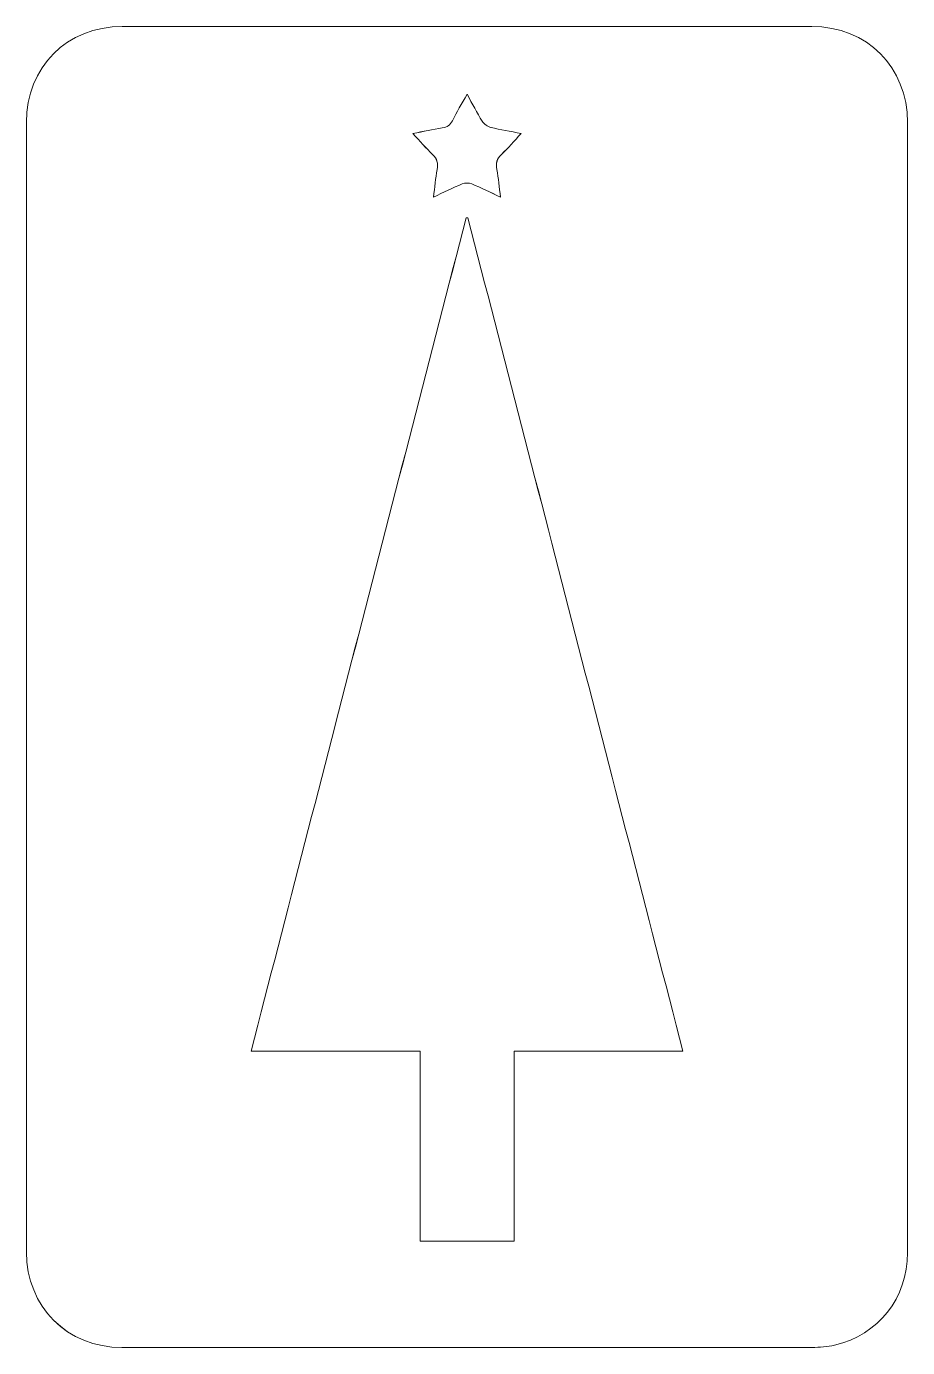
# Model space of a CAD drawing. Header units: centimetres. Extents: x -5.4 to 5.5, y -5.6 to 5.4.
# Drawn here: x -1.27 to 2.54, y -5.54 to 0.17 of the extents above; entities that cross this region are included whole.
import ezdxf

# ---------------------------------------------------------------- set-up
doc = ezdxf.new("R2010")
doc.units = ezdxf.units.CM
doc.header["$MEASUREMENT"] = 0
doc.layers.add('Layer 1', color=7, linetype='Continuous')

msp = doc.modelspace()

# ---------------------------------------------------------------- linework, layer by layer
at = {"layer": 'Layer 1', "lineweight": 13}
for points, knots in [([(2.54, -2.68843), (2.54, -3.50327), (2.54013, -4.31813), (2.53992, -5.13299), (2.53992, -5.13299), (2.53987, -5.32968), (2.41475, -5.4888), (2.22462, -5.53304), (2.22462, -5.53304), (2.19303, -5.54037), (2.15972, -5.54312), (2.12717, -5.54312), (2.12717, -5.54312), (1.13242, -5.54365), (0.13769, -5.54368), (-0.85707, -5.54346), (-0.85707, -5.54346), (-1.09398, -5.54338), (-1.26993, -5.36696), (-1.26995, -5.12984), (-1.26995, -5.12984), (-1.27006, -3.5012), (-1.27006, -1.87258), (-1.26995, -0.24391), (-1.26995, -0.24391), (-1.26995, -0.00438), (-1.09493, 0.17127), (-0.85551, 0.17135), (-0.85551, 0.17135), (0.13819, 0.17159), (1.13188, 0.17159), (2.12555, 0.17135), (2.12555, 0.17135), (2.365, 0.1713), (2.53989, -0.00433), (2.53994, -0.24389), (2.53994, -0.24389), (2.54008, -1.05876), (2.54, -1.87359), (2.54, -2.68843)], [0, 0, 0, 0, 0.0909091, 0.0909091, 0.0909091, 0.0909091, 0.1818182, 0.1818182, 0.1818182, 0.1818182, 0.2727273, 0.2727273, 0.2727273, 0.2727273, 0.3636364, 0.3636364, 0.3636364, 0.3636364, 0.4545455, 0.4545455, 0.4545455, 0.4545455, 0.5454545, 0.5454545, 0.5454545, 0.5454545, 0.6363636, 0.6363636, 0.6363636, 0.6363636, 0.7272727, 0.7272727, 0.7272727, 0.7272727, 0.8181818, 0.8181818, 0.8181818, 0.8181818, 1, 1, 1, 1]), ([(2.54, -2.68843), (2.54, -1.87357), (2.54008, -1.05873), (2.53995, -0.24387), (2.53995, -0.24387), (2.5399, -0.00432), (2.36501, 0.17129), (2.12556, 0.17137), (2.12556, 0.17137), (1.13186, 0.17161), (0.1382, 0.17161), (-0.8555, 0.17137), (-0.8555, 0.17137), (-1.0949, 0.17132), (-1.26992, -0.00437), (-1.26994, -0.24389), (-1.26994, -0.24389), (-1.27002, -1.87256), (-1.27005, -3.50118), (-1.26994, -5.12982), (-1.26994, -5.12982), (-1.26994, -5.36694), (-1.09397, -5.54336), (-0.85706, -5.54344), (-0.85706, -5.54344), (0.13769, -5.54368), (1.13242, -5.54363), (2.12718, -5.5431), (2.12718, -5.5431), (2.1597, -5.5431), (2.19301, -5.54035), (2.22463, -5.53302), (2.22463, -5.53302), (2.41476, -5.48878), (2.53988, -5.32963), (2.53993, -5.13297), (2.53993, -5.13297), (2.54013, -4.31813), (2.54, -3.50327), (2.54, -2.68843)], [0, 0, 0, 0, 0.0909091, 0.0909091, 0.0909091, 0.0909091, 0.1818182, 0.1818182, 0.1818182, 0.1818182, 0.2727273, 0.2727273, 0.2727273, 0.2727273, 0.3636364, 0.3636364, 0.3636364, 0.3636364, 0.4545455, 0.4545455, 0.4545455, 0.4545455, 0.5454545, 0.5454545, 0.5454545, 0.5454545, 0.6363636, 0.6363636, 0.6363636, 0.6363636, 0.7272727, 0.7272727, 0.7272727, 0.7272727, 0.8181818, 0.8181818, 0.8181818, 0.8181818, 1, 1, 1, 1]), ([(0.63505, -0.12115), (0.61185, -0.16311), (0.5906, -0.1992), (0.57176, -0.23653), (0.57176, -0.23653), (0.56213, -0.25561), (0.54911, -0.26407), (0.52821, -0.26727), (0.52821, -0.26727), (0.48731, -0.27357), (0.44688, -0.28275), (0.40052, -0.29188), (0.40052, -0.29188), (0.43222, -0.32561), (0.45754, -0.35549), (0.48603, -0.38194), (0.48603, -0.38194), (0.50656, -0.40102), (0.51008, -0.42097), (0.50548, -0.44705), (0.50548, -0.44705), (0.49876, -0.48515), (0.49545, -0.52389), (0.49011, -0.56714), (0.49011, -0.56714), (0.5344, -0.5464), (0.57385, -0.52647), (0.61462, -0.50967), (0.61462, -0.50967), (0.62639, -0.5048), (0.64359, -0.50485), (0.65537, -0.50972), (0.65537, -0.50972), (0.69614, -0.52649), (0.73559, -0.54642), (0.77983, -0.56713), (0.77983, -0.56713), (0.77446, -0.52384), (0.77113, -0.48508), (0.7644, -0.44693), (0.7644, -0.44693), (0.75982, -0.42084), (0.76339, -0.40095), (0.78393, -0.38184), (0.78393, -0.38184), (0.81282, -0.35498), (0.83849, -0.32472), (0.86968, -0.29143), (0.86968, -0.29143), (0.82116, -0.28214), (0.77946, -0.27585), (0.73879, -0.26547), (0.73879, -0.26547), (0.72456, -0.26182), (0.70865, -0.25081), (0.70082, -0.23851), (0.70082, -0.23851), (0.67794, -0.20243), (0.65871, -0.16399), (0.63505, -0.12115)], [0, 0, 0, 0, 0.0625, 0.0625, 0.0625, 0.0625, 0.125, 0.125, 0.125, 0.125, 0.1875, 0.1875, 0.1875, 0.1875, 0.25, 0.25, 0.25, 0.25, 0.3125, 0.3125, 0.3125, 0.3125, 0.375, 0.375, 0.375, 0.375, 0.4375, 0.4375, 0.4375, 0.4375, 0.5, 0.5, 0.5, 0.5, 0.5625, 0.5625, 0.5625, 0.5625, 0.625, 0.625, 0.625, 0.625, 0.6875, 0.6875, 0.6875, 0.6875, 0.75, 0.75, 0.75, 0.75, 0.8125, 0.8125, 0.8125, 0.8125, 0.875, 0.875, 0.875, 0.875, 1, 1, 1, 1]), ([(0.63505, -0.12115), (0.6587, -0.16399), (0.67794, -0.20243), (0.70088, -0.23857), (0.70088, -0.23857), (0.70871, -0.25087), (0.72459, -0.26188), (0.73885, -0.26553), (0.73885, -0.26553), (0.77952, -0.27593), (0.82121, -0.28223), (0.86974, -0.29149), (0.86974, -0.29149), (0.83852, -0.32477), (0.81288, -0.35504), (0.78399, -0.3819), (0.78399, -0.3819), (0.76346, -0.401), (0.75989, -0.4209), (0.76446, -0.44699), (0.76446, -0.44699), (0.77118, -0.48514), (0.77451, -0.5239), (0.77989, -0.56719), (0.77989, -0.56719), (0.73565, -0.54647), (0.6962, -0.52655), (0.65543, -0.50978), (0.65543, -0.50978), (0.64366, -0.50491), (0.62646, -0.50486), (0.61468, -0.50973), (0.61468, -0.50973), (0.57391, -0.52653), (0.53446, -0.54645), (0.49017, -0.5672), (0.49017, -0.5672), (0.49551, -0.52394), (0.49882, -0.48521), (0.50554, -0.44711), (0.50554, -0.44711), (0.51014, -0.42102), (0.50662, -0.40107), (0.48609, -0.382), (0.48609, -0.382), (0.45759, -0.35554), (0.43227, -0.32567), (0.40058, -0.29194), (0.40058, -0.29194), (0.44694, -0.28281), (0.48736, -0.27366), (0.52827, -0.26733), (0.52827, -0.26733), (0.54915, -0.26413), (0.56216, -0.25566), (0.57182, -0.23659), (0.57182, -0.23659), (0.5906, -0.1992), (0.61185, -0.16312), (0.63505, -0.12115)], [0, 0, 0, 0, 0.0625, 0.0625, 0.0625, 0.0625, 0.125, 0.125, 0.125, 0.125, 0.1875, 0.1875, 0.1875, 0.1875, 0.25, 0.25, 0.25, 0.25, 0.3125, 0.3125, 0.3125, 0.3125, 0.375, 0.375, 0.375, 0.375, 0.4375, 0.4375, 0.4375, 0.4375, 0.5, 0.5, 0.5, 0.5, 0.5625, 0.5625, 0.5625, 0.5625, 0.625, 0.625, 0.625, 0.625, 0.6875, 0.6875, 0.6875, 0.6875, 0.75, 0.75, 0.75, 0.75, 0.8125, 0.8125, 0.8125, 0.8125, 0.875, 0.875, 0.875, 0.875, 1, 1, 1, 1]), ([(1.56845, -4.2613), (1.32339, -4.2613), (1.08252, -4.2613), (0.83931, -4.2613), (0.83931, -4.2613), (0.83931, -4.5362), (0.83931, -4.80875), (0.83931, -5.08386), (0.83931, -5.08386), (0.70337, -5.08386), (0.56973, -5.08386), (0.43262, -5.08386), (0.43262, -5.08386), (0.43262, -4.81113), (0.43262, -4.53776), (0.43262, -4.26114), (0.43262, -4.26114), (0.18762, -4.26114), (-0.054, -4.26114), (-0.29845, -4.26114), (-0.29845, -4.26114), (0.01204, -3.05726), (0.32157, -1.85716), (0.63108, -0.65707), (0.63108, -0.65707), (0.63367, -0.65696), (0.63624, -0.65686), (0.63883, -0.65675), (0.63883, -0.65675), (0.94829, -1.85661), (1.25772, -3.05644), (1.56845, -4.2613)], [0, 0, 0, 0, 0.1111111, 0.1111111, 0.1111111, 0.1111111, 0.2222222, 0.2222222, 0.2222222, 0.2222222, 0.3333333, 0.3333333, 0.3333333, 0.3333333, 0.4444444, 0.4444444, 0.4444444, 0.4444444, 0.5555556, 0.5555556, 0.5555556, 0.5555556, 0.6666667, 0.6666667, 0.6666667, 0.6666667, 0.7777778, 0.7777778, 0.7777778, 0.7777778, 1, 1, 1, 1]), ([(1.56845, -4.2613), (1.25772, -3.05644), (0.94829, -1.85661), (0.63884, -0.65678), (0.63884, -0.65678), (0.63625, -0.65689), (0.63368, -0.65699), (0.63109, -0.6571), (0.63109, -0.6571), (0.32158, -1.85717), (0.01207, -3.05729), (-0.29844, -4.26117), (-0.29844, -4.26117), (-0.05399, -4.26117), (0.18763, -4.26117), (0.43263, -4.26117), (0.43263, -4.26117), (0.43263, -4.53779), (0.43263, -4.81116), (0.43263, -5.08389), (0.43263, -5.08389), (0.56974, -5.08389), (0.70338, -5.08389), (0.83932, -5.08389), (0.83932, -5.08389), (0.83932, -4.8088), (0.83932, -4.53623), (0.83932, -4.26133), (0.83932, -4.26133), (1.08252, -4.2613), (1.32342, -4.2613), (1.56845, -4.2613)], [0, 0, 0, 0, 0.1111111, 0.1111111, 0.1111111, 0.1111111, 0.2222222, 0.2222222, 0.2222222, 0.2222222, 0.3333333, 0.3333333, 0.3333333, 0.3333333, 0.4444444, 0.4444444, 0.4444444, 0.4444444, 0.5555556, 0.5555556, 0.5555556, 0.5555556, 0.6666667, 0.6666667, 0.6666667, 0.6666667, 0.7777778, 0.7777778, 0.7777778, 0.7777778, 1, 1, 1, 1])]:
    msp.add_open_spline(points, degree=3, knots=knots, dxfattribs=at)

doc.saveas('drawing.dxf')
